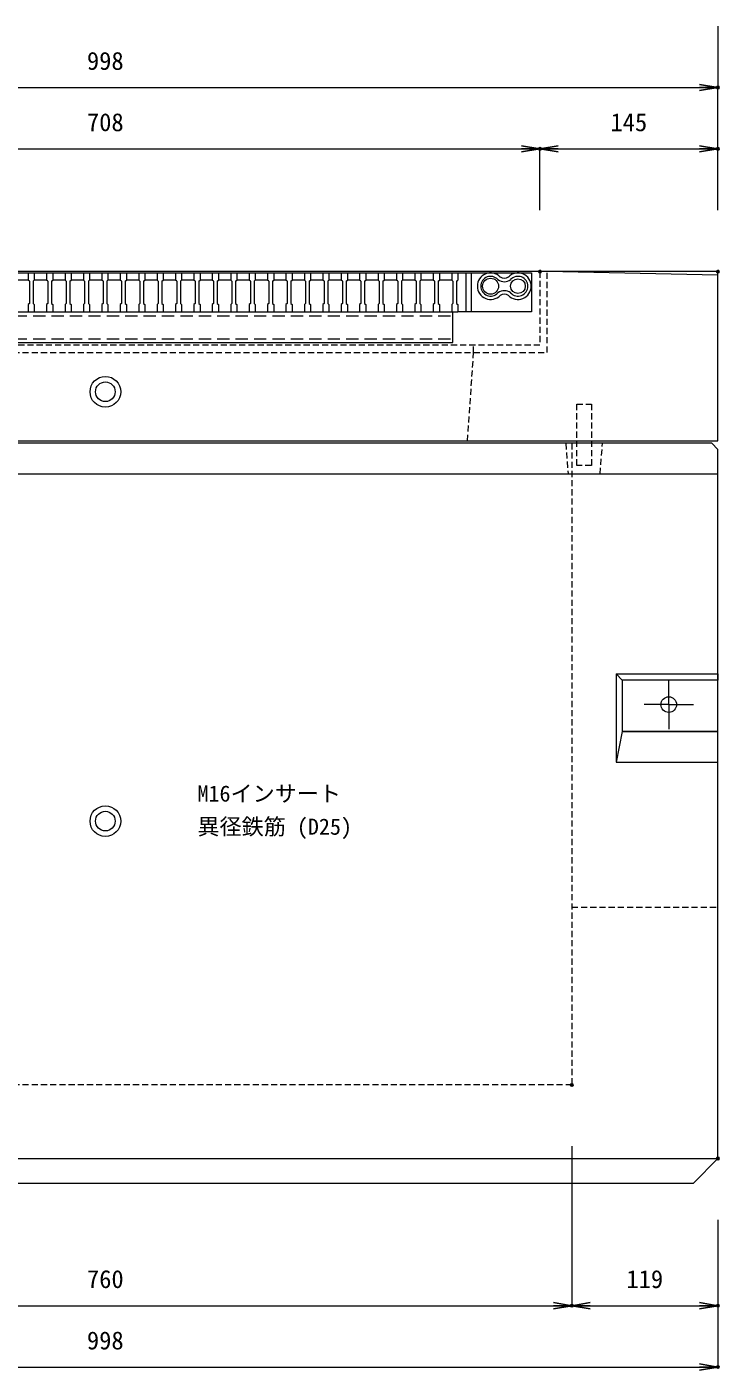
# Model space of a CAD drawing. Units: millimetres, scale not verified. Extents: x -1945 to 1945, y -1144 to 1696.
# Drawn here: x -227 to 337, y -419 to 676 of the extents above; entities that cross this region are included whole.
import ezdxf
from ezdxf.enums import TextEntityAlignment as Align

# ---------------------------------------------------------------- set-up
doc = ezdxf.new("R2010")
doc.units = ezdxf.units.MM
doc.header["$LTSCALE"] = 10
doc.header["$PDMODE"] = 32
doc.header["$PDSIZE"] = 2
doc.linetypes.add('USER1', pattern=[0.75, 0.5, -0.25])
doc.linetypes.add('USER2', pattern=[1.5, 1, -0.5])
doc.layers.add('0-0_0', color=7, linetype='Continuous')
doc.layers.add('0-2_DEFPOINTS', color=7, linetype='Continuous')
for name, color, linetype, lineweight in [('0-3_KIJUN', 7, 'USER1', 18), ('0-5_SUNPO', 3, 'Continuous', 18), ('0-6_10-グレーチング', 5, 'Continuous', 18)]:
    doc.layers.add(name, color=color, linetype=linetype, lineweight=lineweight)
doc.styles.add('ＭＳ ゴシック', font='')
doc.styles.get('ＭＳ ゴシック').set_extended_font_data('MS Gothic')

# ---------------------------------------------------------------- blocks, each defined once
blk = doc.blocks.new('_OPEN')
at = {"layer": '0-0_0'}
blk.add_line((0, 0), (-1, 0), dxfattribs=at)
blk.add_lwpolyline([(-1, 0.1667), (0, 0), (-1, -0.1667)], dxfattribs=at)
blk = doc.blocks.new('D7')
at = {"layer": '0-2_DEFPOINTS'}
blk.add_point((2281.34, 2046.08), dxfattribs=at)
at = {"layer": '0-5_SUNPO'}
for p, q in [((2281.34, 2096.08), (2281.34, 2046.08)), ((1298.34, 2046.08), (2266.34, 2046.08))]:
    blk.add_line(p, q, dxfattribs=at)
at = {"layer": '0-5_SUNPO', "xscale": 15, "yscale": 15}
blk.add_blockref('_OPEN', (2281.34, 2046.08), dxfattribs=at)
at = {"layer": '0-5_SUNPO', "color": 7, "style": 'ＭＳ ゴシック'}
blk.add_text('998', height=14.66, dxfattribs=at).set_placement((1767.34, 2056.08), align=Align.BOTTOM_LEFT)
blk = doc.blocks.new('D17')
at = {"layer": '0-2_DEFPOINTS'}
for p in [(2162.34, 1233.08), (2162.34, 1053.08)]:
    blk.add_point(p, dxfattribs=at)
at = {"layer": '0-5_SUNPO'}
for p, q in [((2162.34, 1183.08), (2162.34, 1053.08)), ((1417.34, 1053.08), (2147.34, 1053.08))]:
    blk.add_line(p, q, dxfattribs=at)
at = {"layer": '0-5_SUNPO', "xscale": 15, "yscale": 15}
blk.add_blockref('_OPEN', (2162.34, 1053.08), dxfattribs=at)
at = {"layer": '0-5_SUNPO', "color": 7, "style": 'ＭＳ ゴシック'}
blk.add_text('760', height=14.66, dxfattribs=at).set_placement((1767.34, 1063.08), align=Align.BOTTOM_LEFT)
blk = doc.blocks.new('D18')
at = {"layer": '0-2_DEFPOINTS'}
for p in [(2162.34, 1233.08), (2281.34, 1173.08), (2281.34, 1053.08)]:
    blk.add_point(p, dxfattribs=at)
at = {"layer": '0-5_SUNPO'}
for p, q in [((2162.34, 1183.08), (2162.34, 1053.08)), ((2281.34, 1123.08), (2281.34, 1053.08)), ((2177.34, 1053.08), (2266.34, 1053.08))]:
    blk.add_line(p, q, dxfattribs=at)
at = {"layer": '0-5_SUNPO', "xscale": 15, "yscale": 15, "rotation": 180}
blk.add_blockref('_OPEN', (2162.34, 1053.08), dxfattribs=at)
at = {"layer": '0-5_SUNPO', "xscale": 15, "yscale": 15}
blk.add_blockref('_OPEN', (2281.34, 1053.08), dxfattribs=at)
at = {"layer": '0-5_SUNPO', "color": 7, "style": 'ＭＳ ゴシック'}
blk.add_text('119', height=14.66, dxfattribs=at).set_placement((2206.84, 1063.08), align=Align.BOTTOM_LEFT)
blk = doc.blocks.new('D19')
at = {"layer": '0-2_DEFPOINTS'}
for p in [(2281.34, 1173.08), (2281.34, 1003.08)]:
    blk.add_point(p, dxfattribs=at)
at = {"layer": '0-5_SUNPO'}
for p, q in [((2281.34, 1123.08), (2281.34, 1003.08)), ((1298.34, 1003.08), (2266.34, 1003.08))]:
    blk.add_line(p, q, dxfattribs=at)
at = {"layer": '0-5_SUNPO', "xscale": 15, "yscale": 15}
blk.add_blockref('_OPEN', (2281.34, 1003.08), dxfattribs=at)
at = {"layer": '0-5_SUNPO', "color": 7, "style": 'ＭＳ ゴシック'}
blk.add_text('998', height=14.66, dxfattribs=at).set_placement((1767.34, 1013.08), align=Align.BOTTOM_LEFT)
blk = doc.blocks.new('D20')
at = {"layer": '0-2_DEFPOINTS'}
for p in [(2281.34, 2046.08), (2281.34, 1896.08)]:
    blk.add_point(p, dxfattribs=at)
at = {"layer": '0-5_SUNPO'}
for p, q in [((1298.34, 2046.08), (2266.34, 2046.08)), ((2281.34, 1946.08), (2281.34, 2046.08))]:
    blk.add_line(p, q, dxfattribs=at)
at = {"layer": '0-5_SUNPO', "xscale": 15, "yscale": 15}
blk.add_blockref('_OPEN', (2281.34, 2046.08), dxfattribs=at)
at = {"layer": '0-5_SUNPO', "color": 7, "style": 'ＭＳ ゴシック'}
blk.add_text('998', height=14.66, dxfattribs=at).set_placement((1767.34, 2056.08), align=Align.BOTTOM_LEFT)
blk = doc.blocks.new('D23')
at = {"layer": '0-2_DEFPOINTS'}
for p in [(2136.34, 1996.08), (2136.34, 1896.08)]:
    blk.add_point(p, dxfattribs=at)
at = {"layer": '0-5_SUNPO'}
for p, q in [((1443.34, 1996.08), (2121.34, 1996.08)), ((2136.34, 1946.08), (2136.34, 1996.08))]:
    blk.add_line(p, q, dxfattribs=at)
at = {"layer": '0-5_SUNPO', "xscale": 15, "yscale": 15}
blk.add_blockref('_OPEN', (2136.34, 1996.08), dxfattribs=at)
at = {"layer": '0-5_SUNPO', "color": 7, "style": 'ＭＳ ゴシック'}
blk.add_text('708', height=14.66, dxfattribs=at).set_placement((1767.34, 2006.08), align=Align.BOTTOM_LEFT)
blk = doc.blocks.new('D24')
at = {"layer": '0-2_DEFPOINTS'}
for p in [(2281.34, 1996.08), (2136.34, 1896.08), (2281.34, 1896.08)]:
    blk.add_point(p, dxfattribs=at)
at = {"layer": '0-5_SUNPO'}
for p, q in [((2136.34, 1946.08), (2136.34, 1996.08)), ((2151.34, 1996.08), (2266.34, 1996.08)), ((2281.34, 1946.08), (2281.34, 1996.08))]:
    blk.add_line(p, q, dxfattribs=at)
at = {"layer": '0-5_SUNPO', "xscale": 15, "yscale": 15, "rotation": 180}
blk.add_blockref('_OPEN', (2136.34, 1996.08), dxfattribs=at)
at = {"layer": '0-5_SUNPO', "xscale": 15, "yscale": 15}
blk.add_blockref('_OPEN', (2281.34, 1996.08), dxfattribs=at)
at = {"layer": '0-5_SUNPO', "color": 7, "style": 'ＭＳ ゴシック'}
blk.add_text('145', height=14.66, dxfattribs=at).set_placement((2193.84, 2006.08), align=Align.BOTTOM_LEFT)
blk = doc.blocks.new('M16_insert')
at = {"layer": '0-3_KIJUN', "color": 3, "linetype": 'Continuous'}
for radius in [12.5, 8]:
    blk.add_circle((0, 0), radius, dxfattribs=at)
blk = doc.blocks.new('A$C00CF550B')
at = {"layer": '0-6_10-グレーチング'}
for p, q in [((0, 57), (641.5, 57)), ((285, 57), (285, 51)), ((285, 57), (290, 57)), ((290, 57), (290, 51)), ((300, 57), (300, 51)), ((300, 57), (305, 57)), ((305, 57), (305, 51)), ((315, 57), (315, 51)), ((315, 57), (320, 57)), ((320, 57), (320, 51)), ((330, 57), (335, 57)), ((335, 57), (335, 51)), ((345, 57), (350, 57)), ((345, 57), (345, 51)), ((350, 57), (350, 51)), ((360, 57), (365, 57)), ((360, 57), (360, 51)), ((365, 57), (365, 51)), ((375, 57), (380, 57)), ((375, 57), (375, 51)), ((380, 57), (380, 51)), ((390, 57), (395, 57)), ((390, 57), (390, 51)), ((395, 57), (395, 51)), ((405, 57), (405, 51)), ((405, 57), (410, 57)), ((410, 57), (410, 51)), ((420, 57), (420, 51)), ((420, 57), (425, 57)), ((425, 57), (425, 51)), ((435, 57), (435, 51)), ((435, 57), (440, 57)), ((440, 57), (440, 51)), ((450, 57), (450, 51)), ((450, 57), (455, 57)), ((455, 57), (455, 51)), ((465, 57), (465, 51)), ((465, 57), (470, 57)), ((470, 57), (470, 51)), ((480, 57), (480, 51)), ((480, 57), (485, 57)), ((485, 57), (485, 51)), ((495, 57), (495, 51)), ((495, 57), (500, 57)), ((500, 57), (500, 51)), ((510, 57), (515, 57)), ((510, 57), (510, 51)), ((515, 57), (515, 51)), ((525, 57), (530, 57)), ((525, 57), (525, 51)), ((530, 57), (530, 51)), ((540, 57), (545, 57)), ((540, 57), (540, 51)), ((545, 57), (545, 51)), ((555, 57), (560, 57)), ((555, 57), (555, 51)), ((560, 57), (560, 51)), ((570, 57), (575, 57)), ((570, 57), (570, 51)), ((575, 57), (575, 51)), ((585, 57), (585, 51)), ((585, 57), (590, 57)), ((590, 57), (590, 51)), ((600, 57), (600, 51)), ((600, 57), (605, 57)), ((605, 57), (605, 51)), ((615, 57), (615, 51)), ((615, 57), (620, 57)), ((620, 57), (620, 51)), ((630, 57), (630, 51)), ((630, 57), (635, 57)), ((635, 57), (635, 51)), ((641.5, 57), (641.5, 25)), ((646, 57), (646, 25)), ((285, 51), (275, 51)), ((286, 50), (285, 51)), ((286, 50), (286, 32)), ((289, 50), (290, 51)), ((289, 50), (289, 32)), ((300, 51), (290, 51)), ((301, 50), (300, 51)), ((301, 50), (301, 32)), ((304, 50), (305, 51)), ((304, 50), (304, 32)), ((315, 51), (305, 51)), ((316, 50), (315, 51)), ((316, 50), (316, 32)), ((319, 50), (320, 51)), ((319, 50), (319, 32)), ((331, 50), (330, 51)), ((331, 50), (331, 32)), ((334, 50), (335, 51)), ((334, 50), (334, 32)), ((345, 51), (335, 51)), ((346, 50), (345, 51)), ((346, 50), (346, 32)), ((349, 50), (350, 51)), ((349, 50), (349, 32)), ((360, 51), (350, 51)), ((361, 50), (360, 51)), ((361, 50), (361, 32)), ((364, 50), (365, 51)), ((364, 50), (364, 32)), ((375, 51), (365, 51)), ((376, 50), (375, 51)), ((376, 50), (376, 32)), ((379, 50), (380, 51)), ((379, 50), (379, 32)), ((390, 51), (380, 51)), ((391, 50), (390, 51)), ((391, 50), (391, 32)), ((394, 50), (395, 51)), ((394, 50), (394, 32)), ((405, 51), (395, 51)), ((406, 50), (405, 51)), ((406, 50), (406, 32)), ((409, 50), (410, 51)), ((409, 50), (409, 32)), ((420, 51), (410, 51)), ((421, 50), (420, 51)), ((421, 50), (421, 32)), ((424, 50), (425, 51)), ((424, 50), (424, 32)), ((435, 51), (425, 51)), ((436, 50), (435, 51)), ((436, 50), (436, 32)), ((439, 50), (440, 51)), ((439, 50), (439, 32)), ((450, 51), (440, 51)), ((451, 50), (450, 51)), ((451, 50), (451, 32)), ((454, 50), (455, 51)), ((454, 50), (454, 32)), ((465, 51), (455, 51)), ((466, 50), (465, 51)), ((466, 50), (466, 32)), ((469, 50), (470, 51)), ((469, 50), (469, 32)), ((480, 51), (470, 51)), ((481, 50), (480, 51)), ((481, 50), (481, 32)), ((484, 50), (485, 51)), ((484, 50), (484, 32)), ((495, 51), (485, 51)), ((496, 50), (495, 51)), ((496, 50), (496, 32)), ((499, 50), (500, 51)), ((499, 50), (499, 32)), ((510, 51), (500, 51)), ((511, 50), (510, 51)), ((511, 50), (511, 32)), ((514, 50), (515, 51)), ((514, 50), (514, 32)), ((525, 51), (515, 51)), ((526, 50), (525, 51)), ((526, 50), (526, 32)), ((529, 50), (530, 51)), ((529, 50), (529, 32)), ((540, 51), (530, 51)), ((541, 50), (540, 51)), ((541, 50), (541, 32)), ((544, 50), (545, 51)), ((544, 50), (544, 32)), ((555, 51), (545, 51)), ((556, 50), (555, 51)), ((556, 50), (556, 32)), ((559, 50), (560, 51)), ((559, 50), (559, 32)), ((570, 51), (560, 51)), ((571, 50), (570, 51)), ((571, 50), (571, 32)), ((574, 50), (575, 51)), ((574, 50), (574, 32)), ((585, 51), (575, 51)), ((586, 50), (585, 51)), ((586, 50), (586, 32)), ((589, 50), (590, 51)), ((589, 50), (589, 32)), ((600, 51), (590, 51)), ((601, 50), (600, 51)), ((601, 50), (601, 32)), ((604, 50), (605, 51)), ((604, 50), (604, 32)), ((615, 51), (605, 51)), ((616, 50), (615, 51)), ((616, 50), (616, 32)), ((619, 50), (620, 51)), ((619, 50), (619, 32)), ((630, 51), (620, 51)), ((631, 50), (630, 51)), ((631, 50), (631, 32)), ((634, 50), (635, 51)), ((634, 50), (634, 32)), ((4, 25), (631, 25)), ((286, 32), (285, 31)), ((285, 31), (285, 25)), ((285, 25), (290, 25)), ((289, 32), (290, 31)), ((290, 31), (290, 25)), ((301, 32), (300, 31)), ((300, 31), (300, 25)), ((300, 25), (305, 25)), ((304, 32), (305, 31)), ((305, 31), (305, 25)), ((316, 32), (315, 31)), ((315, 31), (315, 25)), ((315, 25), (320, 25)), ((319, 32), (320, 31)), ((320, 31), (320, 25)), ((331, 32), (330, 31)), ((330, 31), (330, 25)), ((330, 25), (335, 25)), ((334, 32), (335, 31)), ((335, 31), (335, 25)), ((346, 32), (345, 31)), ((345, 31), (345, 25)), ((345, 25), (350, 25)), ((349, 32), (350, 31)), ((350, 31), (350, 25)), ((361, 32), (360, 31)), ((360, 31), (360, 25)), ((360, 25), (365, 25)), ((364, 32), (365, 31)), ((365, 31), (365, 25)), ((376, 32), (375, 31)), ((375, 31), (375, 25)), ((375, 25), (380, 25)), ((379, 32), (380, 31)), ((380, 31), (380, 25)), ((391, 32), (390, 31)), ((390, 31), (390, 25)), ((390, 25), (395, 25)), ((394, 32), (395, 31)), ((395, 31), (395, 25)), ((406, 32), (405, 31)), ((405, 31), (405, 25)), ((405, 25), (410, 25)), ((409, 32), (410, 31)), ((410, 31), (410, 25)), ((421, 32), (420, 31)), ((420, 31), (420, 25)), ((420, 25), (425, 25)), ((424, 32), (425, 31)), ((425, 31), (425, 25)), ((436, 32), (435, 31)), ((435, 31), (435, 25)), ((435, 25), (440, 25)), ((439, 32), (440, 31)), ((440, 31), (440, 25)), ((451, 32), (450, 31)), ((450, 31), (450, 25)), ((450, 25), (455, 25)), ((454, 32), (455, 31)), ((455, 31), (455, 25)), ((466, 32), (465, 31)), ((465, 31), (465, 25)), ((465, 25), (470, 25)), ((469, 32), (470, 31)), ((470, 31), (470, 25)), ((481, 32), (480, 31)), ((480, 31), (480, 25)), ((480, 25), (485, 25)), ((484, 32), (485, 31)), ((485, 31), (485, 25)), ((496, 32), (495, 31)), ((495, 31), (495, 25)), ((495, 25), (500, 25)), ((499, 32), (500, 31)), ((500, 31), (500, 25)), ((511, 32), (510, 31)), ((510, 31), (510, 25)), ((510, 25), (515, 25)), ((514, 32), (515, 31)), ((515, 31), (515, 25)), ((526, 32), (525, 31)), ((525, 31), (525, 25)), ((525, 25), (530, 25)), ((529, 32), (530, 31)), ((530, 31), (530, 25)), ((541, 32), (540, 31)), ((540, 31), (540, 25)), ((540, 25), (545, 25)), ((544, 32), (545, 31)), ((545, 31), (545, 25)), ((556, 32), (555, 31)), ((555, 31), (555, 25)), ((555, 25), (560, 25)), ((559, 32), (560, 31)), ((560, 31), (560, 25)), ((571, 32), (570, 31)), ((570, 31), (570, 25)), ((570, 25), (575, 25)), ((574, 32), (575, 31)), ((575, 31), (575, 25)), ((586, 32), (585, 31)), ((585, 31), (585, 25)), ((585, 25), (590, 25)), ((589, 32), (590, 31)), ((590, 31), (590, 25)), ((601, 32), (600, 31)), ((600, 31), (600, 25)), ((600, 25), (605, 25)), ((604, 32), (605, 31)), ((605, 31), (605, 25)), ((616, 32), (615, 31)), ((615, 31), (615, 25)), ((615, 25), (620, 25)), ((619, 32), (620, 31)), ((620, 31), (620, 25)), ((631, 32), (630, 31)), ((630, 31), (630, 25)), ((630, 25), (635, 25)), ((634, 32), (635, 31)), ((635, 31), (635, 25))]:
    blk.add_line(p, q, dxfattribs=at)
at = {"layer": '0-6_10-グレーチング', "linetype": 'USER2'}
for p, q in [((4, 21.8), (631, 21.8)), ((4, 3.2), (631, 3.2))]:
    blk.add_line(p, q, dxfattribs=at)
at = {"layer": '0-6_10-グレーチング'}
for points in [[(330, 57), (330, 51), (320, 51)], [(641.5, 57), (695, 57), (695, 25), (635, 25)], [(4, 25), (4, 0), (631, 0), (631, 25)]]:
    blk.add_lwpolyline(points, dxfattribs=at)
for centre, radius in [((661.7, 46), 6.5), ((684, 46), 6)]:
    blk.add_circle(centre, radius, dxfattribs=at)
for centre, radius, start, end in [((661.7, 46), 10.8, 43.6248, 316.3752), ((684, 46), 10.8, 223.6248, 136.3752), ((661.7, 46), 8.05, 42.0835, 317.9165), ((672.9, 58.1), 8.45, 232.235, 307.765), ((672.9, 58.1), 5.65, 234.3195, 305.6805), ((684, 46), 8.05, 222.0835, 137.9165), ((672.9, 33.9), 8.45, 52.235, 127.765), ((672.9, 33.9), 5.65, 54.3195, 125.6805)]:
    blk.add_arc(centre, radius, start, end, dxfattribs=at)

msp = doc.modelspace()

# ---------------------------------------------------------------- linework, layer by layer
at = {"layer": '0-3_KIJUN', "color": 3, "linetype": 'Continuous'}
msp.add_line((336.34, 473.08), (197.34, 476.08), dxfattribs=at)
at = {"layer": '0-3_KIJUN', "linetype": 'Continuous'}
for p, q in [((-661.66, 311.08), (336.34, 311.08)), ((296.34, 123.08), (296.34, 143.08)), ((296.34, 123.08), (276.34, 123.08)), ((296.34, 123.08), (316.34, 123.08)), ((296.34, 123.08), (296.34, 103.08)), ((-661.66, -246.92), (336.34, -246.92))]:
    msp.add_line(p, q, dxfattribs=at)
at = {"layer": '0-3_KIJUN'}
msp.add_line((217.34, -41.92), (336.34, -41.92), dxfattribs=at)
at = {"layer": '0-3_KIJUN', "linetype": 'Continuous'}
for points in [[(336.34, 338.08), (336.34, 476.08), (-661.66, 476.08), (-661.66, 338.08)], [(336.34, 331.08), (331.34, 336.08), (-656.66, 336.08), (-661.66, 331.08), (-661.66, -246.92), (-641.66, -266.92), (316.34, -266.92), (336.34, -246.92)], [(253.34, 148.08), (336.34, 148.08), (336.34, 143.08), (258.34, 143.08)], [(336.34, 143.08), (258.34, 143.08), (258.34, 101.08), (336.34, 101.08)]]:
    msp.add_lwpolyline(points, close=True, dxfattribs=at)
at = {"layer": '0-3_KIJUN'}
for points in [[(-516.66, 476.08), (-522.66, 476.08), (-522.66, 410.08), (197.34, 410.08), (197.34, 476.08), (191.34, 476.08), (191.34, 416.08), (-516.66, 416.08)], [(221.34, 368.08), (233.34, 368.08), (233.34, 318.08), (221.34, 318.08)], [(242.34, 336.08), (212.34, 336.08), (214.34, 311.08), (240.34, 311.08)]]:
    msp.add_lwpolyline(points, close=True, dxfattribs=at)
for points in [[(-462.66, 416.08), (-462.66, 410.08), (-457.66, 338.08), (132.34, 338.08), (137.34, 410.08), (137.34, 416.08)], [(217.34, 336.08), (217.34, -186.92), (-542.66, -186.92), (-542.66, 336.08)]]:
    msp.add_lwpolyline(points, dxfattribs=at)
at = {"layer": '0-3_KIJUN', "linetype": 'Continuous'}
msp.add_lwpolyline([(253.34, 148.08), (253.34, 76.08), (336.34, 76.08), (336.34, 101.08), (258.34, 101.08), (253.34, 76.08)], dxfattribs=at)
msp.add_circle((296.34, 123.08), 6.35, dxfattribs=at)

# ---------------------------------------------------------------- block references
at = {"layer": '0-3_KIJUN'}
for p in [(-162.66, 378.08), (-162.66, 28.08)]:
    msp.add_blockref('M16_insert', p, dxfattribs=at)
at = {"layer": '0-5_SUNPO'}
for name in ['D7', 'D20', 'D23', 'D24', 'D17', 'D18', 'D19']:
    msp.add_blockref(name, (-1945, -1420), dxfattribs=at)
at = {"layer": '0-6_10-グレーチング'}
msp.add_blockref('A$C00CF550B', (-510.53, 418.13), dxfattribs=at)

# ---------------------------------------------------------------- texts
at = {"layer": '0-5_SUNPO', "color": 7, "style": 'ＭＳ ゴシック'}
for s, p in [('M16インサート', (-87.66, 40.04)), ('異径鉄筋 (D25)', (-87.66, 13.04))]:
    msp.add_text(s, height=13.2, dxfattribs=at).set_placement(p, align=Align.BOTTOM_LEFT)

doc.saveas('drawing.dxf')
